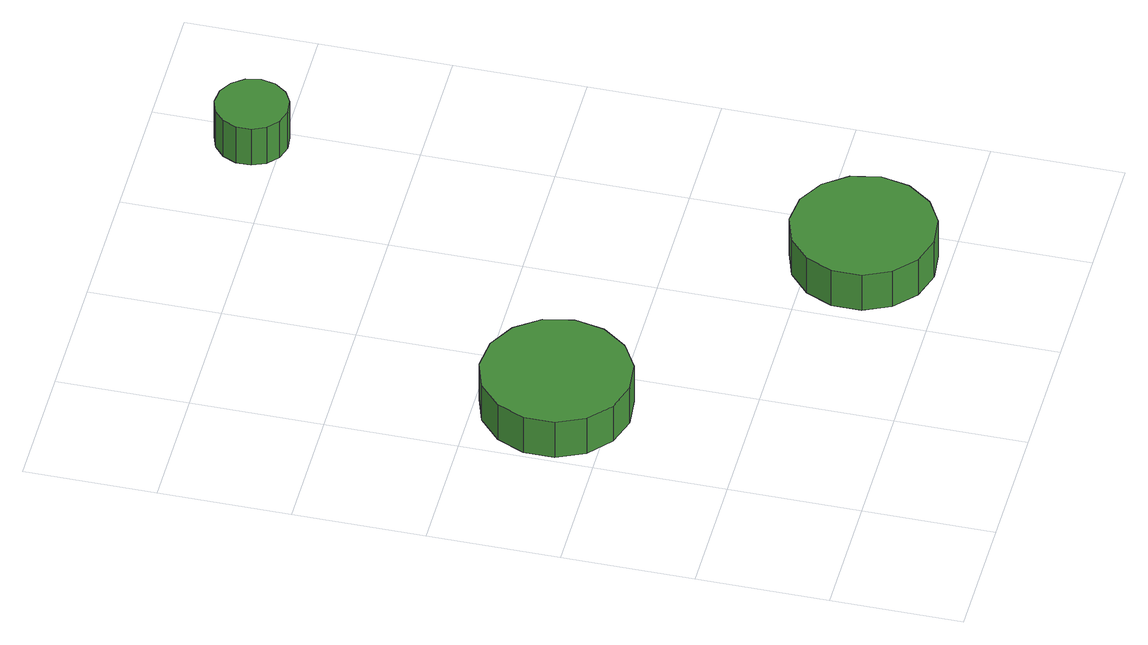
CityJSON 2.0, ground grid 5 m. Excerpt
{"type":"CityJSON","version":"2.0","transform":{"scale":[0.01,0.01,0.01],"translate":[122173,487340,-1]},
"CityObjects":{
"tree1":{"type":"SolitaryVegetationObject","attributes":{"function":"something"},"geometry":[{"type":"MultiSurface","lod":"1","boundaries":[[[0,1,2,3,4,5,6,7,8,9,10,11,12,13,14]],[[15,16,17,18,19,20,21,22,23,24,25,26,27,28,29]],[[0,29,28,1]],[[1,28,27,2]],[[2,27,26,3]],[[3,26,25,4]],[[4,25,24,5]],[[5,24,23,6]],[[6,23,22,7]],[[7,22,21,8]],[[8,21,20,9]],[[9,20,19,10]],[[10,19,18,11]],[[11,18,17,12]],[[12,17,16,13]],[[13,16,15,14]],[[14,15,29,0]]]}]},
"tree2":{"type":"SolitaryVegetationObject","attributes":{"function":"something"},"geometry":[{"type":"MultiSurface","lod":"1","boundaries":[[[30,31,32,33,34,35,36,37,38,39,40,41,42,43,44]],[[45,46,47,48,49,50,51,52,53,54,55,56,57,58,59]],[[30,59,58,31]],[[31,58,57,32]],[[32,57,56,33]],[[33,56,55,34]],[[34,55,54,35]],[[35,54,53,36]],[[36,53,52,37]],[[37,52,51,38]],[[38,51,50,39]],[[39,50,49,40]],[[40,49,48,41]],[[41,48,47,42]],[[42,47,46,43]],[[43,46,45,44]],[[44,45,59,30]]]}]},
"tree3":{"type":"SolitaryVegetationObject","attributes":{"function":"something"},"geometry":[{"type":"MultiSurface","lod":"1","boundaries":[[[60,61,62,63,64,65,66,67,68,69,70,71,72,73,74]],[[75,76,77,78,79,80,81,82,83,84,85,86,87,88,89]],[[60,89,88,61]],[[61,88,87,62]],[[62,87,86,63]],[[63,86,85,64]],[[64,85,84,65]],[[65,84,83,66]],[[66,83,82,67]],[[67,82,81,68]],[[68,81,80,69]],[[69,80,79,70]],[[70,79,78,71]],[[71,78,77,72]],[[72,77,76,73]],[[73,76,75,74]],[[74,75,89,60]]]}]}
},
"vertices":[
[581,1207,250],[557,1321,250],[488,1416,250],[386,1475,250],[270,1487,250],[159,1451,250],[72,1372,250],[24,1265,250],[24,1148,250],[72,1041,250],[159,963,250],[270,927,250],[386,939,250],[488,998,250],[557,1092,250],[557,1092,80],[488,998,80],[386,939,80],[270,927,80],[159,963,80],[72,1041,80],[24,1148,80],[24,1265,80],[72,1372,80],[159,1451,80],[270,1487,80],[386,1475,80],[488,1416,80],[557,1321,80],[581,1207,80],
[1593,310,250],[1570,420,250],[1503,511,250],[1406,568,250],[1294,580,250],[1186,545,250],[1103,469,250],[1057,366,250],[1057,254,250],[1103,151,250],[1186,75,250],[1294,40,250],[1406,52,250],[1503,108,250],[1570,200,250],[1570,200,81],[1503,108,81],[1406,52,81],[1294,40,81],[1186,75,81],[1103,151,81],[1057,254,81],[1057,366,81],[1103,469,81],[1186,545,81],[1294,580,81],[1406,568,81],[1503,511,81],[1570,420,81],[1593,310,81],
[1577,2612,256],[1565,2668,256],[1531,2714,256],[1482,2743,256],[1425,2749,256],[1371,2731,256],[1328,2693,256],[1305,2641,256],[1305,2584,256],[1328,2532,256],[1371,2493,256],[1425,2476,256],[1482,2482,256],[1531,2510,256],[1565,2556,256],[1565,2556,82],[1531,2510,82],[1482,2482,82],[1425,2476,82],[1371,2493,82],[1328,2532,82],[1305,2584,82],[1305,2641,82],[1328,2693,82],[1371,2731,82],[1425,2749,82],[1482,2743,82],[1531,2714,82],[1565,2668,82],[1577,2612,82]
]}
